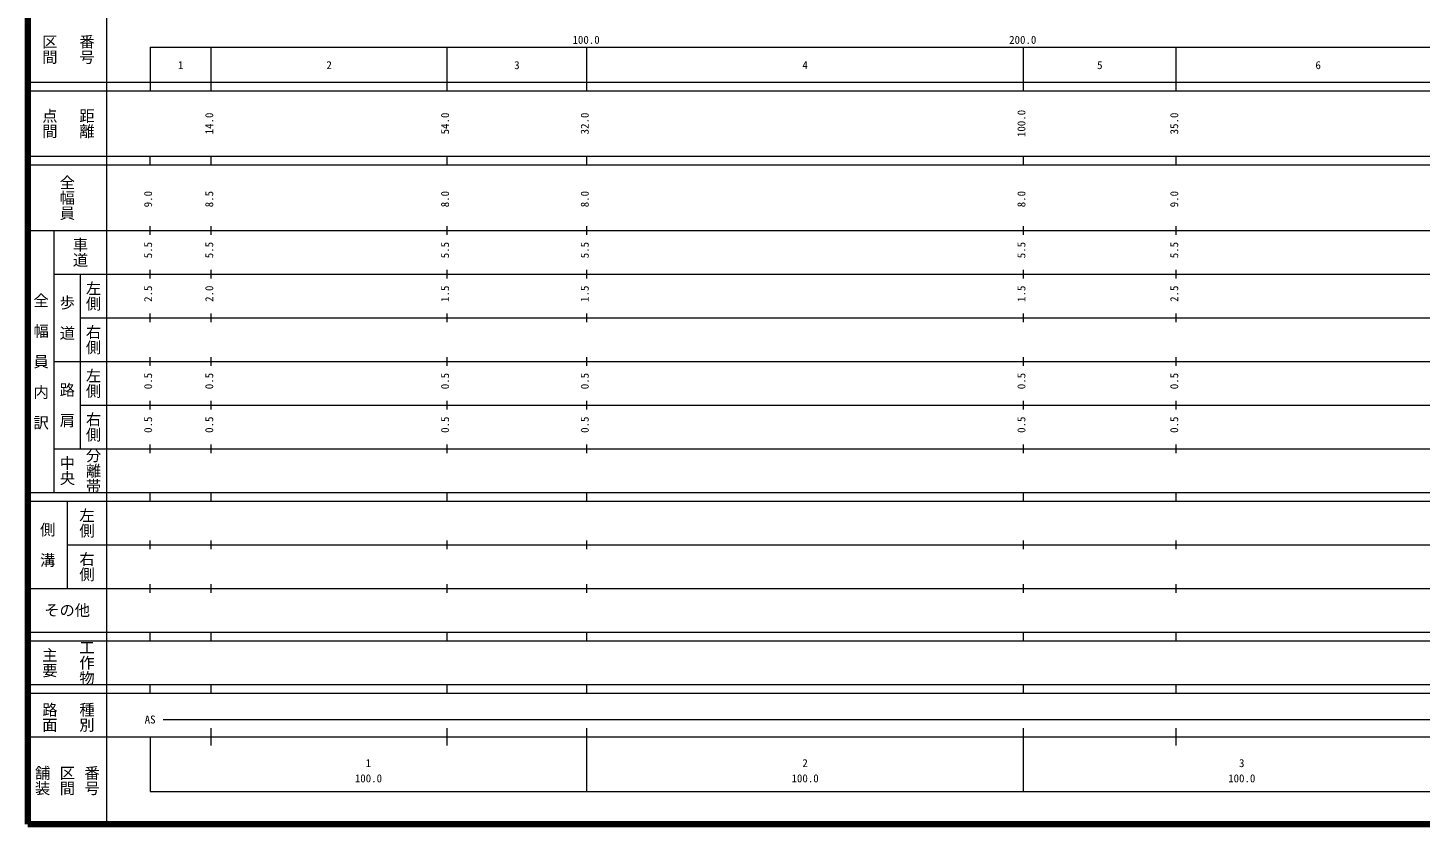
# Model space of a CAD drawing. Units: millimetres on the paper, enlarged 1000 times. Extents: x 40000 to 680000, y 20000 to 380000.
# Drawn here: x 40000 to 358858, y 20000 to 202409 of the extents above; entities that cross this region are included whole.
import ezdxf
from ezdxf.enums import TextEntityAlignment as Align

# ---------------------------------------------------------------- set-up
doc = ezdxf.new("R2010")
doc.units = ezdxf.units.MM
doc.header["$LTSCALE"] = 1000
doc.layers.add('M-TTL', color=2, linetype='Continuous', lineweight=140)
doc.layers.add('M-TTL-BAND', color=7, linetype='Continuous', lineweight=13)
doc.styles.add('@ＭＳ ゴシック', font='')
doc.styles.add('ＭＳ ゴシック', font='')
doc.styles.get('@ＭＳ ゴシック').set_extended_font_data('@MS Gothic')
doc.styles.get('ＭＳ ゴシック').set_extended_font_data('MS Gothic')

msp = doc.modelspace()

# ---------------------------------------------------------------- linework, layer by layer
at = {"layer": 'M-TTL'}
for p, q in [((40000, 380000), (40000, 20000)), ((40000, 20000), (680000, 20000))]:
    msp.add_line(p, q, dxfattribs=at)
at = {"layer": 'M-TTL-BAND'}
for p, q in [((58000, 370000), (58000, 20000)), ((68000, 198000), (579000, 198000)), ((68000, 198000), (68000, 188000)), ((82000, 188000), (82000, 198000)), ((136000, 188000), (136000, 198000)), ((168000, 188000), (168000, 198000)), ((268000, 188000), (268000, 198000)), ((303000, 188000), (303000, 198000)), ((40000, 190000), (579000, 190000)), ((40000, 188000), (579000, 188000)), ((40000, 173000), (579000, 173000)), ((68000, 171000), (68000, 173000)), ((82000, 171000), (82000, 173000)), ((136000, 171000), (136000, 173000)), ((168000, 171000), (168000, 173000)), ((268000, 171000), (268000, 173000)), ((303000, 171000), (303000, 173000)), ((40000, 171000), (579000, 171000)), ((68000, 155000), (68000, 157000)), ((82000, 155000), (82000, 157000)), ((136000, 155000), (136000, 157000)), ((168000, 155000), (168000, 157000)), ((268000, 155000), (268000, 157000)), ((303000, 155000), (303000, 157000)), ((40000, 156000), (579000, 156000)), ((46000, 96000), (46000, 156000)), ((68000, 145000), (68000, 147000)), ((82000, 145000), (82000, 147000)), ((136000, 145000), (136000, 147000)), ((168000, 145000), (168000, 147000)), ((268000, 145000), (268000, 147000)), ((303000, 145000), (303000, 147000)), ((46000, 146000), (579000, 146000)), ((52000, 146000), (52000, 106000)), ((52000, 136000), (579000, 136000)), ((68000, 135000), (68000, 137000)), ((82000, 135000), (82000, 137000)), ((136000, 135000), (136000, 137000)), ((168000, 135000), (168000, 137000)), ((268000, 135000), (268000, 137000)), ((303000, 135000), (303000, 137000)), ((46000, 126000), (579000, 126000)), ((68000, 125000), (68000, 127000)), ((82000, 125000), (82000, 127000)), ((136000, 125000), (136000, 127000)), ((168000, 125000), (168000, 127000)), ((268000, 125000), (268000, 127000)), ((303000, 125000), (303000, 127000)), ((52000, 116000), (579000, 116000)), ((68000, 115000), (68000, 117000)), ((82000, 115000), (82000, 117000)), ((136000, 115000), (136000, 117000)), ((168000, 115000), (168000, 117000)), ((268000, 115000), (268000, 117000)), ((303000, 115000), (303000, 117000)), ((46000, 106000), (579000, 106000)), ((68000, 105000), (68000, 107000)), ((82000, 105000), (82000, 107000)), ((136000, 105000), (136000, 107000)), ((168000, 105000), (168000, 107000)), ((268000, 105000), (268000, 107000)), ((303000, 105000), (303000, 107000)), ((40000, 96000), (579000, 96000)), ((68000, 94000), (68000, 96000)), ((82000, 94000), (82000, 96000)), ((136000, 94000), (136000, 96000)), ((168000, 94000), (168000, 96000)), ((268000, 94000), (268000, 96000)), ((303000, 94000), (303000, 96000)), ((40000, 94000), (579000, 94000)), ((49000, 94000), (49000, 74000)), ((49000, 84000), (579000, 84000)), ((68000, 83000), (68000, 85000)), ((82000, 83000), (82000, 85000)), ((136000, 83000), (136000, 85000)), ((168000, 83000), (168000, 85000)), ((268000, 83000), (268000, 85000)), ((303000, 83000), (303000, 85000)), ((40000, 74000), (579000, 74000)), ((68000, 73000), (68000, 75000)), ((82000, 73000), (82000, 75000)), ((136000, 73000), (136000, 75000)), ((168000, 73000), (168000, 75000)), ((268000, 73000), (268000, 75000)), ((303000, 73000), (303000, 75000)), ((40000, 64000), (579000, 64000)), ((68000, 62000), (68000, 64000)), ((82000, 62000), (82000, 64000)), ((136000, 62000), (136000, 64000)), ((168000, 62000), (168000, 64000)), ((268000, 62000), (268000, 64000)), ((303000, 62000), (303000, 64000)), ((40000, 62000), (579000, 62000)), ((40000, 52000), (579000, 52000)), ((68000, 50000), (68000, 52000)), ((82000, 50000), (82000, 52000)), ((136000, 50000), (136000, 52000)), ((168000, 50000), (168000, 52000)), ((268000, 50000), (268000, 52000)), ((303000, 50000), (303000, 52000)), ((40000, 50000), (579000, 50000)), ((71000, 44000), (565000, 44000)), ((82000, 38000), (82000, 42000)), ((136000, 38000), (136000, 42000)), ((168000, 27500), (168000, 42000)), ((268000, 27500), (268000, 42000)), ((303000, 38000), (303000, 42000)), ((40000, 40000), (579000, 40000)), ((68000, 40000), (68000, 27500)), ((68000, 27500), (579000, 27500))]:
    msp.add_line(p, q, dxfattribs=at)

# ---------------------------------------------------------------- texts
at = {"layer": 'M-TTL-BAND', "style": '@ＭＳ ゴシック'}
for s, p in [('区間', (45000, 197500)), ('番号', (53500, 197500)), ('点間', (45000, 180500)), ('距離', (53500, 180500)), ('全幅員', (49000, 163500)), ('車道', (52000, 151000)), ('左側', (55000, 141000)), ('全\u3000幅\u3000員\u3000内\u3000訳', (43000, 126000)), ('歩\u3000道', (49000, 136000)), ('右側', (55000, 131000)), ('左側', (55000, 121000)), ('路\u3000肩', (49000, 116000)), ('右側', (55000, 111000)), ('分離帯', (55000, 101000)), ('中央', (49000, 101000)), ('左側', (53500, 89000)), ('側\u3000溝', (44500, 84000)), ('右側', (53500, 79000)), ('工作物', (53500, 57000)), ('主要', (45000, 57000)), ('路面', (45000, 44500)), ('種別', (53500, 44500)), ('舗装', (43333, 30000)), ('区間', (49000, 30000)), ('番号', (54667, 30000))]:
    msp.add_text(s, height=2566, rotation=270, dxfattribs=at).set_placement(p, align=Align.MIDDLE_CENTER)
at = {"layer": 'M-TTL-BAND', "style": 'ＭＳ ゴシック'}
for s, p in [('100.0', (167844, 198195)), ('200.0', (267844, 198195)), ('1', (75000, 192405)), ('2', (109000, 192405)), ('3', (152000, 192405)), ('4', (218000, 192405)), ('5', (285500, 192405)), ('6', (335500, 192405)), ('AS', (68000, 42500)), ('1', (118000, 32523)), ('2', (218000, 32523)), ('3', (318000, 32523)), ('100.0', (118000, 29033)), ('100.0', (218000, 29033)), ('100.0', (318000, 29033))]:
    msp.add_text(s, height=1833, dxfattribs=at).set_placement(p, align=Align.BOTTOM_CENTER)
for s, p in [('14.0', (83000, 180500)), ('54.0', (137000, 180500)), ('32.0', (169000, 180500)), ('100.0', (269000, 180500)), ('35.0', (304000, 180500)), ('9.0', (69000, 163174)), ('8.5', (83000, 163174)), ('8.0', (137000, 163174)), ('8.0', (169000, 163174)), ('8.0', (269000, 163174)), ('9.0', (304000, 163174)), ('5.5', (69000, 151500)), ('5.5', (83000, 151500)), ('5.5', (137000, 151500)), ('5.5', (169000, 151500)), ('5.5', (269000, 151500)), ('5.5', (304000, 151500)), ('2.5', (69000, 141500)), ('2.0', (83000, 141500)), ('1.5', (137000, 141500)), ('1.5', (169000, 141500)), ('1.5', (269000, 141500)), ('2.5', (304000, 141500)), ('0.5', (69000, 121500)), ('0.5', (83000, 121500)), ('0.5', (137000, 121500)), ('0.5', (169000, 121500)), ('0.5', (269000, 121500)), ('0.5', (304000, 121500)), ('0.5', (69000, 111500)), ('0.5', (83000, 111500)), ('0.5', (137000, 111500)), ('0.5', (169000, 111500)), ('0.5', (269000, 111500)), ('0.5', (304000, 111500))]:
    msp.add_text(s, height=1833, rotation=90, dxfattribs=at).set_placement(p, align=Align.BOTTOM_CENTER)
msp.add_text('その他', height=2566, dxfattribs=at).set_placement((49000, 69000), align=Align.MIDDLE_CENTER)

doc.saveas('drawing.dxf')
